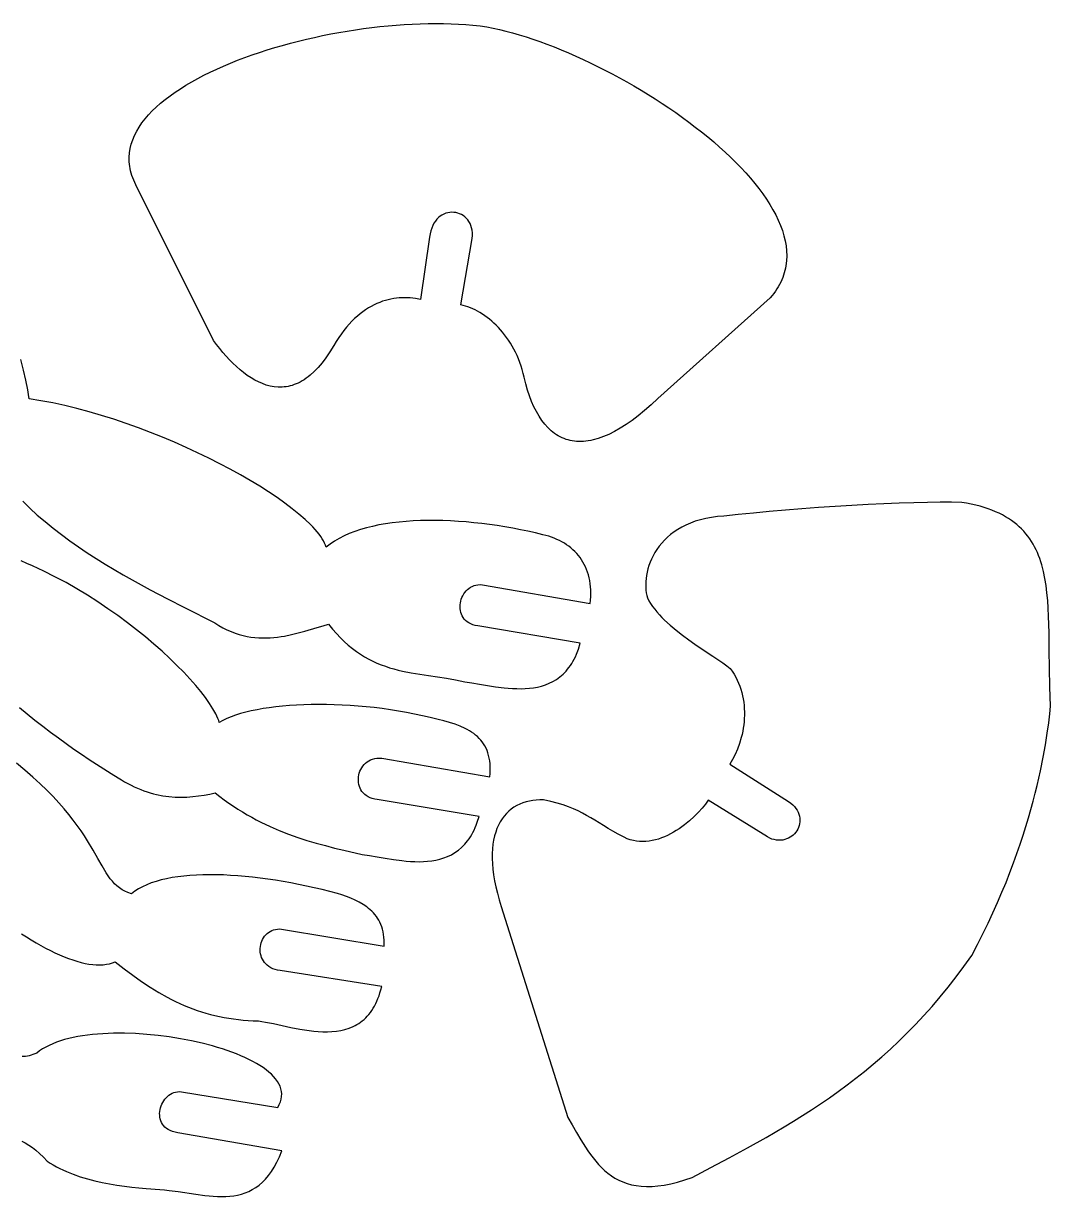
# Model space of a CAD drawing. Extents: x 0 to 255, y 0 to 95.
# Drawn here: x 216.26 to 255.36, y 0.45 to 45.08 of the extents above; entities that cross this region are included whole.
import ezdxf

# ---------------------------------------------------------------- set-up
doc = ezdxf.new("R2010")
doc.units = 0
doc.layers.add('LAYER_1', color=1, linetype='CONTINUOUS')

msp = doc.modelspace()

# ---------------------------------------------------------------- linework, layer by layer
at = {"layer": 'LAYER_1'}
for points in [[(231.724, 36.952), (231.382, 34.575), (231.186, 34.611), (230.985, 34.634), (230.883, 34.64), (230.78, 34.643), (230.676, 34.641), (230.571, 34.636), (230.466, 34.626), (230.36, 34.611), (230.253, 34.592), (230.146, 34.568), (230.039, 34.54), (229.932, 34.506), (229.824, 34.467), (229.717, 34.422), (229.609, 34.372), (229.502, 34.315), (229.395, 34.253), (229.289, 34.185), (229.183, 34.11), (229.077, 34.029), (228.973, 33.941), (228.869, 33.846), (228.766, 33.745), (228.664, 33.636), (228.563, 33.519), (228.463, 33.395), (228.365, 33.264), (228.267, 33.124), (228.172, 32.976), (228.078, 32.821), (227.93, 32.579), (227.78, 32.36), (227.63, 32.162), (227.479, 31.986), (227.328, 31.83), (227.175, 31.694), (227.099, 31.633), (227.023, 31.577), (226.946, 31.525), (226.87, 31.478), (226.794, 31.436), (226.717, 31.398), (226.641, 31.364), (226.564, 31.335), (226.488, 31.309), (226.411, 31.288), (226.335, 31.271), (226.259, 31.258), (226.183, 31.248), (226.107, 31.242), (225.956, 31.242), (225.805, 31.255), (225.655, 31.282), (225.507, 31.322), (225.359, 31.374), (225.213, 31.437), (225.069, 31.512), (224.926, 31.596), (224.784, 31.69), (224.645, 31.793), (224.508, 31.904), (224.373, 32.023), (224.24, 32.149), (224.11, 32.281), (223.982, 32.419), (223.857, 32.562), (223.735, 32.709), (223.616, 32.861), (223.501, 33.015), (220.546, 38.935), (220.463, 39.114), (220.427, 39.202), (220.396, 39.291), (220.369, 39.379), (220.345, 39.467), (220.326, 39.554), (220.311, 39.641), (220.3, 39.728), (220.293, 39.814), (220.289, 39.9), (220.29, 39.985), (220.302, 40.155), (220.329, 40.323), (220.37, 40.489), (220.425, 40.654), (220.493, 40.817), (220.575, 40.977), (220.669, 41.136), (220.776, 41.292), (220.895, 41.447), (221.026, 41.599), (221.168, 41.749), (221.322, 41.896), (221.485, 42.041), (221.659, 42.184), (221.843, 42.324), (222.037, 42.461), (222.24, 42.596), (222.451, 42.728), (222.671, 42.857), (222.899, 42.983), (223.134, 43.106), (223.377, 43.226), (223.627, 43.343), (223.884, 43.457), (224.147, 43.567), (224.415, 43.675), (224.689, 43.779), (224.968, 43.879), (225.252, 43.976), (225.541, 44.069), (225.833, 44.159), (226.129, 44.245), (226.428, 44.327), (226.731, 44.405), (227.035, 44.479), (227.342, 44.549), (227.651, 44.616), (227.961, 44.678), (228.273, 44.736), (228.585, 44.789), (228.897, 44.838), (229.21, 44.883), (229.522, 44.924), (229.833, 44.96), (230.143, 44.991), (230.452, 45.017), (230.758, 45.039), (231.063, 45.056), (231.365, 45.068), (231.664, 45.075), (231.96, 45.077), (232.252, 45.074), (232.54, 45.066), (232.823, 45.053), (233.102, 45.034), (233.375, 45.01), (233.643, 44.981), (233.906, 44.946), (234.141, 44.9), (234.383, 44.847), (234.629, 44.787), (234.88, 44.72), (235.135, 44.646), (235.394, 44.566), (235.656, 44.48), (235.922, 44.387), (236.19, 44.289), (236.461, 44.184), (236.734, 44.074), (237.009, 43.959), (237.285, 43.838), (237.562, 43.712), (237.84, 43.581), (238.118, 43.445), (238.396, 43.305), (238.674, 43.16), (238.95, 43.011), (239.226, 42.858), (239.5, 42.701), (239.772, 42.54), (240.042, 42.375), (240.309, 42.207), (240.573, 42.036), (240.834, 41.862), (241.091, 41.685), (241.344, 41.505), (241.593, 41.322), (241.837, 41.137), (242.075, 40.95), (242.309, 40.761), (242.536, 40.57), (242.757, 40.377), (242.971, 40.183), (243.179, 39.987), (243.379, 39.79), (243.572, 39.592), (243.756, 39.393), (243.932, 39.194), (244.099, 38.994), (244.257, 38.793), (244.406, 38.593), (244.545, 38.392), (244.673, 38.192), (244.791, 37.992), (244.898, 37.792), (244.994, 37.593), (245.078, 37.395), (245.15, 37.198), (245.209, 37.002), (245.256, 36.808), (245.29, 36.615), (245.31, 36.424), (245.316, 36.234), (245.308, 36.047), (245.286, 35.862), (245.269, 35.77), (245.248, 35.679), (245.224, 35.589), (245.196, 35.499), (245.164, 35.41), (245.127, 35.321), (245.087, 35.234), (245.043, 35.147), (244.995, 35.061), (244.942, 34.975), (244.886, 34.891), (244.825, 34.807), (244.76, 34.724), (244.69, 34.642), (240.408, 30.804), (240.155, 30.568), (239.908, 30.352), (239.666, 30.155), (239.431, 29.976), (239.201, 29.816), (238.977, 29.674), (238.76, 29.551), (238.548, 29.445), (238.342, 29.357), (238.142, 29.286), (237.949, 29.232), (237.854, 29.212), (237.761, 29.196), (237.67, 29.183), (237.58, 29.175), (237.491, 29.171), (237.405, 29.171), (237.319, 29.175), (237.235, 29.184), (237.153, 29.196), (237.072, 29.212), (236.993, 29.231), (236.916, 29.255), (236.84, 29.283), (236.765, 29.314), (236.692, 29.349), (236.621, 29.388), (236.551, 29.431), (236.483, 29.477), (236.416, 29.527), (236.351, 29.581), (236.226, 29.699), (236.106, 29.831), (235.994, 29.977), (235.888, 30.137), (235.788, 30.31), (235.694, 30.496), (235.607, 30.695), (235.527, 30.907), (235.453, 31.131), (235.385, 31.367), (235.324, 31.615), (235.289, 31.762), (235.249, 31.906), (235.204, 32.045), (235.157, 32.181), (235.105, 32.313), (235.05, 32.441), (234.991, 32.566), (234.93, 32.687), (234.865, 32.804), (234.797, 32.916), (234.727, 33.026), (234.654, 33.131), (234.579, 33.232), (234.501, 33.329), (234.422, 33.422), (234.34, 33.511), (234.257, 33.596), (234.173, 33.677), (234.086, 33.754), (233.999, 33.827), (233.911, 33.896), (233.821, 33.96), (233.731, 34.021), (233.641, 34.077), (233.549, 34.128), (233.458, 34.176), (233.367, 34.219), (233.275, 34.258), (233.184, 34.293), (233.093, 34.323), (233.003, 34.349), (232.913, 34.37), (233.347, 36.899), (233.355, 37.01), (233.354, 37.114), (233.343, 37.213), (233.324, 37.305), (233.297, 37.391), (233.263, 37.47), (233.222, 37.543), (233.174, 37.61), (233.121, 37.669), (233.064, 37.722), (233.001, 37.768), (232.935, 37.807), (232.866, 37.839), (232.794, 37.864), (232.72, 37.881), (232.645, 37.891), (232.568, 37.893), (232.492, 37.888), (232.416, 37.875), (232.341, 37.854), (232.267, 37.825), (232.195, 37.788), (232.126, 37.743), (232.061, 37.69), (231.999, 37.628), (231.942, 37.558), (231.889, 37.479), (231.843, 37.391), (231.802, 37.295), (231.769, 37.19), (231.743, 37.075), (231.724, 36.952)], [(244.579, 14.127), (242.329, 15.522), (242.225, 15.378), (242.1, 15.224), (241.955, 15.064), (241.793, 14.903), (241.615, 14.742), (241.423, 14.587), (241.323, 14.513), (241.219, 14.441), (241.113, 14.372), (241.005, 14.306), (240.894, 14.245), (240.782, 14.188), (240.667, 14.136), (240.552, 14.09), (240.434, 14.049), (240.316, 14.015), (240.197, 13.987), (240.078, 13.966), (239.958, 13.953), (239.838, 13.948), (239.718, 13.952), (239.598, 13.965), (239.479, 13.987), (239.36, 14.019), (239.242, 14.061), (239.126, 14.114), (238.905, 14.23), (238.702, 14.343), (238.515, 14.452), (238.34, 14.559), (238.015, 14.761), (237.858, 14.856), (237.701, 14.948), (237.541, 15.037), (237.374, 15.121), (237.197, 15.201), (237.008, 15.277), (236.803, 15.349), (236.579, 15.416), (236.332, 15.479), (236.06, 15.538), (235.92, 15.539), (235.783, 15.533), (235.649, 15.518), (235.52, 15.495), (235.394, 15.464), (235.272, 15.425), (235.155, 15.378), (235.043, 15.323), (234.935, 15.259), (234.833, 15.187), (234.737, 15.107), (234.646, 15.019), (234.561, 14.922), (234.483, 14.817), (234.411, 14.704), (234.346, 14.582), (234.288, 14.452), (234.238, 14.313), (234.195, 14.166), (234.16, 14.011), (234.134, 13.847), (234.115, 13.675), (234.106, 13.494), (234.105, 13.305), (234.113, 13.107), (234.131, 12.9), (234.159, 12.685), (234.197, 12.462), (234.245, 12.229), (234.303, 11.988), (234.372, 11.739), (234.452, 11.48), (236.98, 3.452), (237.147, 3.174), (237.314, 2.889), (237.483, 2.602), (237.659, 2.319), (237.751, 2.181), (237.846, 2.045), (237.945, 1.913), (238.047, 1.786), (238.155, 1.664), (238.267, 1.547), (238.385, 1.436), (238.51, 1.333), (238.641, 1.237), (238.778, 1.15), (238.924, 1.071), (239.077, 1.003), (239.239, 0.944), (239.41, 0.897), (239.59, 0.861), (239.781, 0.838), (239.981, 0.828), (240.193, 0.831), (240.416, 0.849), (240.651, 0.882), (240.899, 0.93), (241.159, 0.995), (241.432, 1.077), (241.72, 1.177), (242.424, 1.547), (243.128, 1.921), (243.829, 2.302), (244.528, 2.694), (244.876, 2.895), (245.223, 3.1), (245.569, 3.31), (245.913, 3.524), (246.256, 3.745), (246.598, 3.971), (246.938, 4.204), (247.276, 4.444), (247.613, 4.691), (247.947, 4.946), (248.279, 5.21), (248.609, 5.483), (248.937, 5.765), (249.263, 6.056), (249.585, 6.358), (249.906, 6.671), (250.223, 6.995), (250.538, 7.331), (250.849, 7.68), (251.157, 8.04), (251.462, 8.414), (251.764, 8.802), (252.062, 9.204), (252.357, 9.62), (252.574, 10.034), (252.781, 10.443), (252.977, 10.846), (253.163, 11.243), (253.339, 11.635), (253.505, 12.021), (253.662, 12.4), (253.81, 12.772), (253.949, 13.138), (254.079, 13.497), (254.201, 13.848), (254.315, 14.191), (254.422, 14.527), (254.521, 14.855), (254.613, 15.175), (254.698, 15.486), (254.777, 15.788), (254.849, 16.081), (254.976, 16.64), (255.081, 17.159), (255.166, 17.638), (255.234, 18.074), (255.287, 18.465), (255.327, 18.81), (255.357, 19.106), (255.339, 19.475), (255.327, 19.838), (255.313, 20.548), (255.307, 21.235), (255.3, 21.895), (255.293, 22.215), (255.283, 22.527), (255.269, 22.831), (255.248, 23.127), (255.221, 23.415), (255.186, 23.693), (255.142, 23.963), (255.088, 24.224), (255.023, 24.474), (254.986, 24.596), (254.946, 24.715), (254.903, 24.831), (254.856, 24.945), (254.805, 25.056), (254.751, 25.165), (254.693, 25.27), (254.63, 25.373), (254.564, 25.474), (254.494, 25.571), (254.419, 25.665), (254.339, 25.757), (254.255, 25.845), (254.166, 25.931), (254.072, 26.013), (253.973, 26.093), (253.869, 26.169), (253.759, 26.242), (253.644, 26.312), (253.523, 26.378), (253.397, 26.442), (253.265, 26.502), (253.126, 26.558), (252.982, 26.611), (252.831, 26.661), (252.673, 26.707), (252.51, 26.75), (252.339, 26.789), (252.161, 26.825), (251.977, 26.857), (251.59, 26.863), (251.152, 26.862), (250.671, 26.855), (250.15, 26.842), (249.596, 26.824), (249.015, 26.8), (248.412, 26.771), (247.792, 26.737), (247.162, 26.699), (246.527, 26.657), (245.892, 26.611), (245.263, 26.561), (244.647, 26.508), (244.048, 26.452), (243.472, 26.393), (242.924, 26.332), (242.683, 26.313), (242.454, 26.283), (242.237, 26.243), (242.031, 26.194), (241.837, 26.136), (241.653, 26.07), (241.481, 25.995), (241.319, 25.914), (241.167, 25.826), (241.026, 25.732), (240.894, 25.633), (240.772, 25.528), (240.66, 25.419), (240.557, 25.306), (240.462, 25.189), (240.377, 25.07), (240.3, 24.949), (240.231, 24.825), (240.171, 24.701), (240.118, 24.576), (240.073, 24.451), (240.035, 24.326), (240.004, 24.202), (239.981, 24.08), (239.964, 23.96), (239.953, 23.843), (239.948, 23.729), (239.95, 23.619), (239.957, 23.513), (239.97, 23.412), (239.988, 23.316), (240.011, 23.226), (240.07, 23.116), (240.137, 23.007), (240.21, 22.899), (240.291, 22.792), (240.377, 22.686), (240.469, 22.582), (240.566, 22.48), (240.667, 22.379), (240.882, 22.181), (241.109, 21.99), (241.344, 21.805), (241.584, 21.628), (241.823, 21.459), (242.059, 21.299), (242.502, 21.004), (242.881, 20.749), (243.037, 20.636), (243.165, 20.535), (243.242, 20.429), (243.313, 20.321), (243.377, 20.21), (243.435, 20.097), (243.486, 19.981), (243.532, 19.864), (243.573, 19.745), (243.607, 19.624), (243.636, 19.502), (243.66, 19.379), (243.679, 19.256), (243.692, 19.131), (243.701, 19.007), (243.705, 18.882), (243.704, 18.758), (243.7, 18.634), (243.69, 18.511), (243.677, 18.389), (243.66, 18.267), (243.639, 18.147), (243.614, 18.029), (243.586, 17.913), (243.52, 17.686), (243.442, 17.47), (243.352, 17.265), (243.253, 17.075), (243.201, 16.985), (243.146, 16.9), (245.382, 15.477), (245.469, 15.415), (245.544, 15.35), (245.61, 15.282), (245.667, 15.212), (245.714, 15.141), (245.751, 15.068), (245.781, 14.995), (245.801, 14.921), (245.814, 14.847), (245.819, 14.773), (245.816, 14.7), (245.806, 14.629), (245.789, 14.559), (245.766, 14.492), (245.736, 14.427), (245.701, 14.365), (245.66, 14.306), (245.613, 14.251), (245.562, 14.201), (245.506, 14.155), (245.445, 14.114), (245.381, 14.079), (245.312, 14.05), (245.24, 14.027), (245.165, 14.011), (245.088, 14.003), (245.007, 14.002), (244.925, 14.009), (244.84, 14.025), (244.754, 14.049), (244.667, 14.083), (244.579, 14.127)]]:
    msp.add_lwpolyline(points, close=True, dxfattribs=at)
for points in [[(216.24, 26.897), (216.51, 26.634), (216.793, 26.376), (217.087, 26.123), (217.392, 25.876), (217.707, 25.634), (218.029, 25.398), (218.358, 25.168), (218.693, 24.943), (219.031, 24.724), (219.373, 24.511), (219.717, 24.303), (220.062, 24.101), (220.406, 23.905), (220.748, 23.715), (221.087, 23.531), (221.751, 23.181), (222.389, 22.854), (223.544, 22.275), (223.7, 22.175), (223.856, 22.087), (224.012, 22.009), (224.166, 21.941), (224.32, 21.882), (224.472, 21.832), (224.624, 21.791), (224.775, 21.758), (224.924, 21.732), (225.072, 21.714), (225.219, 21.702), (225.364, 21.697), (225.508, 21.698), (225.651, 21.703), (225.792, 21.714), (225.931, 21.73), (226.068, 21.749), (226.204, 21.772), (226.47, 21.827), (226.727, 21.891), (226.976, 21.96), (227.447, 22.1), (227.667, 22.164), (227.876, 22.219), (228.025, 22.035), (228.175, 21.863), (228.326, 21.705), (228.477, 21.558), (228.63, 21.422), (228.783, 21.297), (228.938, 21.182), (229.093, 21.077), (229.248, 20.981), (229.405, 20.894), (229.563, 20.814), (229.721, 20.743), (229.88, 20.678), (230.04, 20.619), (230.201, 20.566), (230.363, 20.519), (230.525, 20.476), (230.689, 20.437), (231.018, 20.371), (231.35, 20.315), (231.686, 20.264), (232.368, 20.164), (232.713, 20.105), (233.062, 20.034), (233.332, 19.995), (233.62, 19.946), (233.923, 19.894), (234.237, 19.845), (234.557, 19.803), (234.719, 19.788), (234.881, 19.776), (235.043, 19.769), (235.204, 19.767), (235.365, 19.772), (235.523, 19.784), (235.68, 19.803), (235.834, 19.831), (235.985, 19.868), (236.133, 19.915), (236.276, 19.972), (236.415, 20.04), (236.55, 20.121), (236.678, 20.214), (236.802, 20.32), (236.918, 20.44), (236.974, 20.506), (237.028, 20.575), (237.08, 20.648), (237.131, 20.726), (237.179, 20.807), (237.226, 20.892), (237.27, 20.982), (237.312, 21.076), (237.39, 21.277), (237.459, 21.496), (233.559, 22.161), (233.462, 22.177), (233.373, 22.201), (233.292, 22.233), (233.219, 22.27), (233.154, 22.314), (233.095, 22.363), (233.045, 22.417), (233.001, 22.475), (232.964, 22.537), (232.935, 22.602), (232.912, 22.67), (232.895, 22.74), (232.885, 22.811), (232.882, 22.884), (232.884, 22.957), (232.893, 23.029), (232.907, 23.101), (232.927, 23.172), (232.953, 23.241), (232.985, 23.307), (233.021, 23.371), (233.063, 23.431), (233.11, 23.487), (233.161, 23.539), (233.218, 23.585), (233.278, 23.626), (233.344, 23.661), (233.414, 23.689), (233.487, 23.709), (233.565, 23.722), (233.647, 23.726), (233.732, 23.721), (237.84, 23.005), (237.852, 23.14), (237.858, 23.271), (237.86, 23.399), (237.856, 23.524), (237.847, 23.645), (237.834, 23.763), (237.816, 23.878), (237.793, 23.989), (237.765, 24.097), (237.733, 24.201), (237.697, 24.302), (237.656, 24.4), (237.611, 24.494), (237.561, 24.584), (237.508, 24.672), (237.45, 24.756), (237.389, 24.836), (237.323, 24.913), (237.254, 24.986), (237.18, 25.056), (237.104, 25.123), (237.023, 25.186), (236.939, 25.246), (236.852, 25.302), (236.761, 25.354), (236.667, 25.404), (236.569, 25.449), (236.469, 25.491), (236.365, 25.53), (236.258, 25.565), (236.149, 25.597), (236.036, 25.625), (235.753, 25.693), (235.467, 25.757), (235.178, 25.817), (234.886, 25.873), (234.592, 25.924), (234.297, 25.971), (234.001, 26.014), (233.705, 26.051), (233.408, 26.084), (233.112, 26.111), (232.817, 26.134), (232.524, 26.151), (232.233, 26.162), (231.945, 26.168), (231.66, 26.168), (231.378, 26.162), (231.101, 26.151), (230.828, 26.133), (230.56, 26.108), (230.298, 26.078), (230.043, 26.04), (229.794, 25.996), (229.552, 25.945), (229.318, 25.887), (229.093, 25.822), (228.876, 25.749), (228.668, 25.669), (228.47, 25.581), (228.283, 25.486), (228.106, 25.383), (227.941, 25.272), (227.788, 25.152), (227.762, 25.229), (227.729, 25.307), (227.688, 25.389), (227.639, 25.472), (227.582, 25.558), (227.518, 25.646), (227.446, 25.736), (227.367, 25.828), (227.281, 25.921), (227.188, 26.016), (226.982, 26.211), (226.751, 26.412), (226.495, 26.617), (226.217, 26.826), (225.917, 27.038), (225.596, 27.252), (225.256, 27.468), (224.899, 27.684), (224.525, 27.899), (224.136, 28.114), (223.733, 28.327), (223.318, 28.537), (222.892, 28.743), (222.456, 28.945), (222.011, 29.142), (221.559, 29.332), (221.1, 29.516), (220.638, 29.692), (220.172, 29.86), (219.704, 30.018), (219.235, 30.166), (218.767, 30.303), (218.3, 30.428), (217.837, 30.541), (217.379, 30.64), (216.926, 30.724), (216.48, 30.794), (216.456, 30.963), (216.427, 31.138), (216.355, 31.503), (216.266, 31.887), (216.159, 32.288)], [(216.109, 19.051), (216.403, 18.809), (216.7, 18.572), (216.997, 18.34), (217.295, 18.114), (217.593, 17.893), (217.89, 17.679), (218.185, 17.472), (218.477, 17.271), (218.766, 17.077), (219.05, 16.891), (219.33, 16.713), (219.604, 16.543), (219.871, 16.381), (219.994, 16.301), (220.117, 16.226), (220.239, 16.157), (220.361, 16.092), (220.483, 16.032), (220.605, 15.978), (220.727, 15.928), (220.848, 15.882), (220.969, 15.841), (221.089, 15.804), (221.209, 15.771), (221.329, 15.743), (221.566, 15.697), (221.801, 15.665), (222.033, 15.647), (222.263, 15.641), (222.489, 15.647), (222.712, 15.663), (222.931, 15.688), (223.146, 15.721), (223.357, 15.761), (223.563, 15.808), (223.735, 15.672), (223.909, 15.543), (224.082, 15.419), (224.255, 15.3), (224.429, 15.187), (224.603, 15.079), (224.777, 14.975), (224.951, 14.877), (225.126, 14.783), (225.301, 14.693), (225.65, 14.526), (226.001, 14.374), (226.351, 14.237), (226.702, 14.111), (227.054, 13.997), (227.405, 13.892), (227.757, 13.796), (228.108, 13.706), (228.46, 13.621), (229.162, 13.462), (229.432, 13.422), (229.722, 13.373), (230.027, 13.32), (230.343, 13.27), (230.668, 13.227), (230.831, 13.21), (230.996, 13.197), (231.16, 13.189), (231.323, 13.187), (231.486, 13.191), (231.646, 13.202), (231.805, 13.22), (231.961, 13.247), (232.115, 13.283), (232.264, 13.329), (232.41, 13.385), (232.551, 13.453), (232.687, 13.532), (232.818, 13.624), (232.943, 13.73), (233.003, 13.788), (233.061, 13.85), (233.117, 13.915), (233.172, 13.984), (233.225, 14.057), (233.276, 14.134), (233.325, 14.215), (233.371, 14.3), (233.416, 14.39), (233.459, 14.483), (233.499, 14.582), (233.537, 14.684), (233.606, 14.904), (229.733, 15.554), (229.634, 15.568), (229.542, 15.59), (229.459, 15.62), (229.382, 15.656), (229.314, 15.699), (229.252, 15.747), (229.198, 15.8), (229.15, 15.858), (229.11, 15.92), (229.077, 15.985), (229.05, 16.053), (229.031, 16.123), (229.018, 16.195), (229.011, 16.268), (229.011, 16.342), (229.017, 16.415), (229.03, 16.488), (229.048, 16.56), (229.073, 16.63), (229.104, 16.698), (229.141, 16.763), (229.183, 16.824), (229.231, 16.882), (229.285, 16.935), (229.344, 16.983), (229.409, 17.025), (229.479, 17.061), (229.555, 17.09), (229.635, 17.111), (229.721, 17.125), (229.811, 17.13), (229.907, 17.127), (234.015, 16.411), (234.026, 16.544), (234.031, 16.672), (234.03, 16.794), (234.023, 16.911), (234.011, 17.022), (233.993, 17.129), (233.97, 17.23), (233.942, 17.326), (233.908, 17.418), (233.87, 17.505), (233.827, 17.588), (233.779, 17.667), (233.726, 17.742), (233.669, 17.812), (233.608, 17.879), (233.543, 17.943), (233.474, 18.003), (233.401, 18.059), (233.324, 18.113), (233.243, 18.163), (233.159, 18.211), (233.072, 18.256), (232.888, 18.339), (232.693, 18.413), (232.487, 18.479), (232.271, 18.539), (232.047, 18.594), (231.751, 18.67), (231.451, 18.74), (231.148, 18.805), (230.844, 18.864), (230.537, 18.918), (230.229, 18.966), (229.921, 19.01), (229.613, 19.047), (229.305, 19.08), (228.999, 19.107), (228.694, 19.129), (228.392, 19.146), (228.092, 19.158), (227.796, 19.165), (227.504, 19.167), (227.217, 19.164), (226.935, 19.156), (226.659, 19.144), (226.389, 19.126), (226.126, 19.104), (225.87, 19.077), (225.623, 19.045), (225.384, 19.009), (225.155, 18.968), (224.935, 18.922), (224.726, 18.872), (224.527, 18.818), (224.341, 18.759), (224.166, 18.696), (224.004, 18.628), (223.855, 18.557), (223.72, 18.481), (223.696, 18.558), (223.665, 18.64), (223.628, 18.725), (223.584, 18.815), (223.478, 19.005), (223.347, 19.21), (223.193, 19.427), (223.017, 19.655), (222.82, 19.893), (222.601, 20.141), (222.363, 20.395), (222.106, 20.656), (221.831, 20.922), (221.54, 21.191), (221.232, 21.463), (220.909, 21.736), (220.571, 22.008), (220.22, 22.279), (219.857, 22.548), (219.482, 22.812), (219.097, 23.071), (218.701, 23.324), (218.297, 23.568), (217.885, 23.803), (217.465, 24.028), (217.04, 24.241), (216.609, 24.442), (216.392, 24.536), (216.174, 24.627)], [(216.187, 10.447), (216.375, 10.325), (216.561, 10.209), (216.746, 10.099), (216.929, 9.995), (217.11, 9.897), (217.289, 9.805), (217.465, 9.719), (217.638, 9.641), (217.809, 9.569), (217.976, 9.504), (218.14, 9.446), (218.3, 9.396), (218.456, 9.353), (218.609, 9.318), (218.756, 9.291), (218.9, 9.272), (219.038, 9.262), (219.172, 9.26), (219.3, 9.266), (219.423, 9.281), (219.54, 9.306), (219.651, 9.339), (219.756, 9.382), (220.097, 9.114), (220.432, 8.863), (220.762, 8.63), (221.088, 8.414), (221.412, 8.215), (221.735, 8.033), (221.897, 7.949), (222.058, 7.869), (222.221, 7.792), (222.383, 7.72), (222.547, 7.653), (222.711, 7.589), (222.877, 7.53), (223.044, 7.475), (223.212, 7.423), (223.382, 7.376), (223.554, 7.334), (223.727, 7.295), (223.903, 7.26), (224.081, 7.229), (224.262, 7.203), (224.445, 7.18), (224.631, 7.162), (224.82, 7.147), (225.013, 7.137), (225.208, 7.13), (225.342, 7.111), (225.482, 7.086), (225.781, 7.026), (226.436, 6.883), (226.782, 6.816), (226.958, 6.786), (227.135, 6.76), (227.311, 6.739), (227.488, 6.724), (227.663, 6.715), (227.837, 6.714), (228.008, 6.721), (228.177, 6.737), (228.342, 6.764), (228.503, 6.802), (228.66, 6.851), (228.811, 6.913), (228.885, 6.95), (228.957, 6.99), (229.027, 7.033), (229.096, 7.08), (229.163, 7.131), (229.228, 7.187), (229.291, 7.246), (229.352, 7.309), (229.411, 7.377), (229.468, 7.449), (229.522, 7.526), (229.574, 7.607), (229.624, 7.694), (229.672, 7.785), (229.717, 7.881), (229.759, 7.982), (229.798, 8.088), (229.835, 8.2), (229.869, 8.317), (229.9, 8.44), (226.036, 9.046), (225.936, 9.062), (225.843, 9.086), (225.758, 9.116), (225.68, 9.153), (225.61, 9.195), (225.546, 9.243), (225.49, 9.295), (225.44, 9.351), (225.397, 9.411), (225.361, 9.474), (225.331, 9.54), (225.308, 9.607), (225.291, 9.677), (225.28, 9.747), (225.275, 9.818), (225.277, 9.889), (225.284, 9.96), (225.296, 10.03), (225.315, 10.098), (225.339, 10.165), (225.368, 10.229), (225.402, 10.29), (225.442, 10.348), (225.487, 10.401), (225.536, 10.45), (225.591, 10.495), (225.65, 10.533), (225.714, 10.566), (225.782, 10.592), (225.854, 10.611), (225.931, 10.623), (226.012, 10.627), (229.995, 9.97), (229.998, 10.091), (229.995, 10.206), (229.986, 10.316), (229.972, 10.421), (229.953, 10.521), (229.93, 10.617), (229.901, 10.709), (229.869, 10.796), (229.831, 10.879), (229.79, 10.958), (229.745, 11.033), (229.696, 11.105), (229.644, 11.173), (229.588, 11.237), (229.529, 11.298), (229.467, 11.356), (229.402, 11.411), (229.335, 11.464), (229.193, 11.56), (229.043, 11.647), (228.886, 11.725), (228.723, 11.796), (228.557, 11.86), (228.389, 11.92), (228.22, 11.975), (227.924, 12.052), (227.628, 12.125), (227.331, 12.194), (227.034, 12.26), (226.737, 12.321), (226.441, 12.378), (226.146, 12.43), (225.853, 12.479), (225.561, 12.522), (225.272, 12.561), (224.985, 12.595), (224.702, 12.624), (224.422, 12.648), (224.147, 12.667), (223.876, 12.68), (223.61, 12.688), (223.349, 12.69), (223.094, 12.687), (222.845, 12.677), (222.603, 12.662), (222.368, 12.641), (222.14, 12.613), (221.921, 12.579), (221.71, 12.539), (221.507, 12.492), (221.314, 12.438), (221.13, 12.377), (220.957, 12.31), (220.794, 12.235), (220.642, 12.153), (220.501, 12.064), (220.372, 11.967), (220.243, 12.009), (220.125, 12.06), (220.016, 12.119), (219.915, 12.186), (219.821, 12.262), (219.733, 12.347), (219.649, 12.439), (219.57, 12.54), (219.492, 12.649), (219.415, 12.766), (219.261, 13.023), (219.098, 13.311), (218.915, 13.63), (218.704, 13.979), (218.586, 14.165), (218.456, 14.357), (218.315, 14.557), (218.161, 14.764), (217.992, 14.979), (217.809, 15.2), (217.609, 15.428), (217.391, 15.663), (217.155, 15.904), (216.899, 16.153), (216.621, 16.407), (216.321, 16.669), (215.998, 16.937)], [(216.2, 2.558), (216.333, 2.488), (216.468, 2.406), (216.604, 2.312), (216.741, 2.205), (216.881, 2.083), (217.022, 1.946), (217.165, 1.793), (217.281, 1.718), (217.399, 1.648), (217.52, 1.581), (217.644, 1.517), (217.77, 1.457), (217.898, 1.4), (218.159, 1.295), (218.428, 1.201), (218.701, 1.118), (218.979, 1.045), (219.259, 0.982), (219.541, 0.927), (219.824, 0.879), (220.106, 0.839), (220.385, 0.805), (220.661, 0.776), (220.933, 0.752), (221.458, 0.714), (221.632, 0.698), (221.805, 0.679), (222.151, 0.634), (222.832, 0.532), (223.164, 0.489), (223.328, 0.472), (223.491, 0.458), (223.651, 0.45), (223.809, 0.446), (223.964, 0.449), (224.118, 0.46), (224.268, 0.477), (224.416, 0.503), (224.561, 0.539), (224.702, 0.584), (224.841, 0.641), (224.976, 0.708), (225.107, 0.788), (225.235, 0.881), (225.359, 0.988), (225.479, 1.109), (225.595, 1.245), (225.706, 1.398), (225.813, 1.567), (225.915, 1.754), (226.012, 1.959), (226.104, 2.183), (222.137, 2.872), (222.034, 2.893), (221.939, 2.92), (221.854, 2.954), (221.778, 2.994), (221.71, 3.04), (221.65, 3.09), (221.599, 3.145), (221.556, 3.204), (221.52, 3.267), (221.492, 3.332), (221.471, 3.4), (221.457, 3.469), (221.45, 3.54), (221.449, 3.612), (221.455, 3.684), (221.466, 3.756), (221.483, 3.826), (221.506, 3.896), (221.534, 3.964), (221.568, 4.029), (221.606, 4.091), (221.649, 4.15), (221.696, 4.205), (221.747, 4.256), (221.802, 4.301), (221.861, 4.341), (221.923, 4.375), (221.989, 4.403), (222.057, 4.423), (222.128, 4.436), (222.202, 4.44), (222.278, 4.436), (225.946, 3.838), (226.003, 3.943), (226.046, 4.046), (226.075, 4.148), (226.092, 4.249), (226.095, 4.349), (226.085, 4.447), (226.064, 4.545), (226.03, 4.641), (225.986, 4.735), (225.93, 4.828), (225.864, 4.92), (225.787, 5.01), (225.7, 5.098), (225.604, 5.184), (225.499, 5.269), (225.384, 5.352), (225.262, 5.433), (225.131, 5.512), (224.992, 5.589), (224.847, 5.663), (224.694, 5.736), (224.535, 5.806), (224.369, 5.874), (224.198, 5.94), (224.021, 6.003), (223.838, 6.064), (223.652, 6.122), (223.46, 6.177), (223.066, 6.28), (222.659, 6.372), (222.242, 6.452), (221.817, 6.52), (221.389, 6.575), (220.959, 6.617), (220.53, 6.645), (220.107, 6.659), (219.898, 6.661), (219.691, 6.659), (219.487, 6.653), (219.285, 6.643), (219.088, 6.629), (218.894, 6.611), (218.704, 6.589), (218.518, 6.563), (218.338, 6.533), (218.162, 6.498), (217.993, 6.46), (217.829, 6.416), (217.671, 6.369), (217.521, 6.317), (217.377, 6.26), (217.241, 6.199), (217.112, 6.133), (216.992, 6.062), (216.881, 5.987), (216.778, 5.906), (216.702, 5.874), (216.628, 5.846), (216.555, 5.822), (216.484, 5.803), (216.414, 5.788), (216.346, 5.778), (216.28, 5.771), (216.217, 5.769)]]:
    msp.add_lwpolyline(points, dxfattribs=at)

doc.saveas('drawing.dxf')
